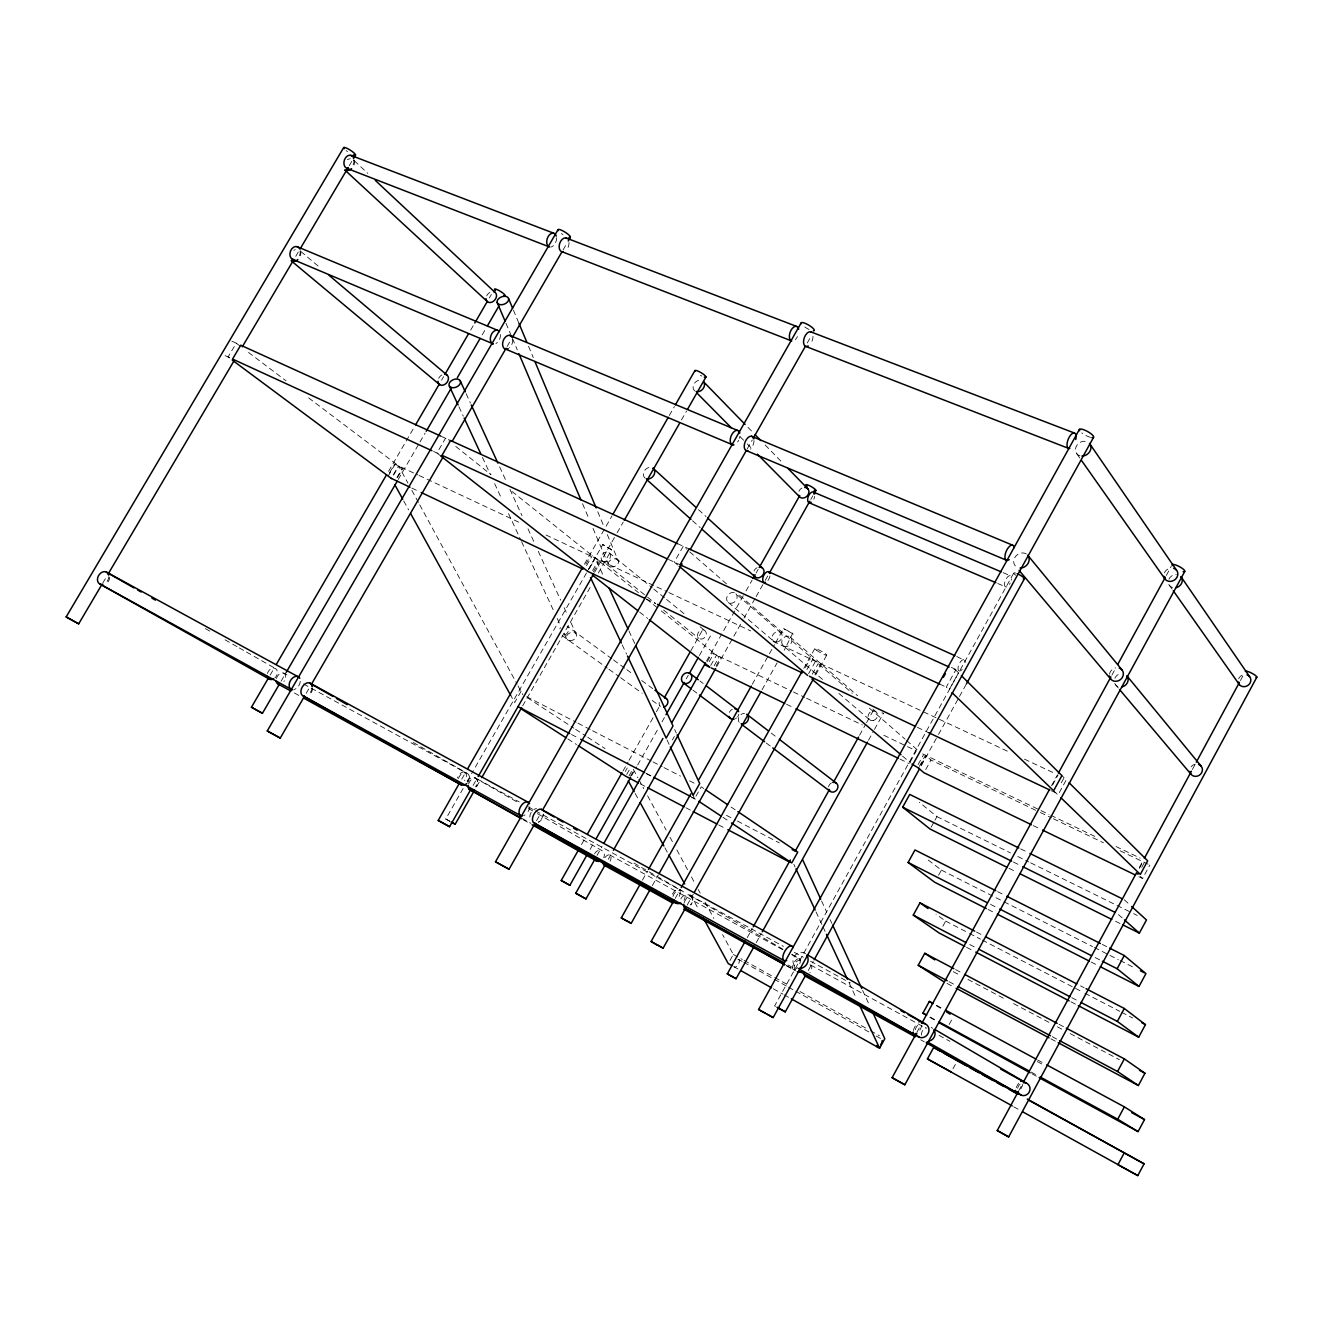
<?xml version="1.0" encoding="UTF-8"?>
<svg xmlns="http://www.w3.org/2000/svg" width="1323" height="1323" viewBox="0 0 1323 1323"><rect width="100%" height="100%" fill="white"/><g stroke="black" fill="none" stroke-linecap="round" stroke-linejoin="round"><path stroke-width="0.75" stroke-dasharray="5 3.75" d="M1018.826 1090.615L1021.753 1085.174M1139.417 867.425L1142.361 861.984M1192.37 769.44L1195.314 763.999M1240.412 680.535L1243.355 675.094M1139.368 868.384L1143.022 861.62M1141.732 867.392L1145.387 860.628M1138.871 876.702L1142.576 878.505L1149.852 865.044M952.99 1068.819L955.603 1064.006M916.856 1032.37L920.825 1025.127M1051.487 785.763L1057.424 774.881M1111.882 675.143L1115.835 667.9M1166.324 575.422L1171.268 566.343M1052.595 784.986L1058.086 774.931M1061.344 782.786L1064.089 777.742M949.17 1024.465L952.725 1017.933M942.869 926.199L945.664 921.089L936.039 914.243M931.061 827.288L933.988 821.963M934.964 820.177L936.932 816.622L919.32 802.267M938.536 875.313L941.397 870.087L927.406 859.437M775.443 1006.439L774.616 1005.943L1013.798 572.958M910.141 761.998L916.31 750.852L882.821 734.794M918.096 764.628L923.371 755.069M919.287 766.414L925.455 755.235L930.979 760.03L1038.555 811.644M920.825 765.141L926.117 755.549M808.254 970.52L813.215 961.523M921.255 765.736L937.511 736.266M938.52 734.463L958.48 698.279M959.473 696.477L966.468 683.809M925.72 769.556L930.979 760.03M756.243 942.654L761.254 933.608M868.483 740.285L873.494 731.239M874.486 729.436L883.516 713.18M955.719 670.033L958.497 672.795L949.087 689.829L946.276 687.117L955.719 670.033L950.741 667.768M729.949 960.548L733.322 954.462L722.606 934.633M747.23 937.643L752.241 928.614M859.553 735.29L865.573 724.458M866.582 722.639L873.593 710.004M805.294 667.619L810.238 658.804M806.914 669.587L812.851 658.953M808.618 673.655L815.53 661.285M812.289 674.184L818.193 663.6M814.918 674.399L820.839 663.782M687.216 905.031L693.235 894.249M815.679 674.962L826.726 655.183M642.449 880.142L647.493 871.162M752.291 684.289L768.415 655.53M769.424 653.744L774.468 644.748M775.476 642.961L783.53 628.59L792.742 633.32L784.208 650.205M652.322 885.616L658.358 874.834M762.065 689.746L777.163 662.79M675.21 898.383L680.237 889.387M803.805 668.33L814.869 648.551M597.037 855.435L602.114 846.439M706.499 661.103L745.014 592.737M746.023 590.934L752.109 580.152M756.161 572.942L758.178 569.353M707.276 661.599L712.121 653L791.65 691.119M709.178 661.748L714.04 653.115M710.716 665.452L716.537 655.117M672.398 739.954L674.333 736.498M714.188 665.701L719.017 657.101L659.4 609.407M716.09 665.849L720.952 657.233M608.282 859.305L612.334 852.111M716.636 666.775L732.843 637.984M733.852 636.181L742.964 619.991M743.973 618.188L755.119 598.393M756.128 596.59L764.231 582.203M765.24 580.4L768.283 574.992M810.801 499.416L812.835 495.827M581.475 844.587L585.527 837.409M623.001 771.011L628.061 762.031M629.07 760.245L655.398 713.577M656.406 711.791L659.449 706.399M690.838 650.767L702.993 629.219M625.233 771.541L627.234 768.001M626.672 774.501L630.542 767.654M629.004 775.906L633.022 768.762L637.901 777.775M630.343 776.419L633.237 771.276M590.124 849.383L594.176 842.205M631.6 775.791L636.661 766.827M637.669 765.025L657.911 729.122M661.963 721.945L664.989 716.57M686.24 678.864L688.258 675.276M699.387 655.53L711.542 633.998M536.526 820.74L540.611 813.562M747.197 448.96L752.291 439.98M807.245 342.988L811.313 335.81M476.644 786.557L480.745 779.379M522.668 705.821L590.157 587.395M598.343 573.041L611.639 549.723L602.841 544.431L474.395 768.779M461.727 779.181L465.812 772.02M584.435 564.193L612.036 515.821M669.306 415.505L674.416 406.541M585.857 564.177L590.587 555.892M586.569 565.649L592.257 555.66M449.903 821.368L445.752 819.036L463.133 788.508M467.234 781.331L473.369 770.565M588.437 569.535L595.069 557.909L603.139 575.34M589.611 568.096L595.3 558.108M521.014 691.383L514.647 702.546L510.695 695.352M592.621 570.577L598.343 560.539M593.399 571.949L600.03 560.324M473.072 785.482L477.156 778.304M594.639 572.264L616.088 534.641M617.113 532.838L623.232 522.089M681.461 419.953L686.571 411.006M393.378 474.792L398.554 465.845L407.931 483.127M393.609 475.023L398.835 466.06M396.95 477.504L402.142 468.557L307.3 396.883M397.611 477.438L403.052 468.044M281.104 681.147L286.281 672.233M398.223 479.455L418.961 443.751M420.003 441.965L425.179 433.051M482.184 334.868L485.293 329.51M306.159 693.384L309.251 688.026M507.122 346.494L511.273 339.333M563.069 249.931L567.203 242.771M270.14 675.061L274.308 667.9M388.582 471.319L414.546 426.651M441.551 380.181L443.635 376.608M470.641 330.138L473.75 324.78M489.345 297.973L491.412 294.401M389.425 473.006L394.601 464.075L417.919 474.99M388.201 476.065L395.494 463.53M231.79 341.152L236.255 343.17L228.085 356.995L232.203 360.054M102.814 582.996L105.956 577.655M295.757 256.315L298.899 250.99M349.222 165.772L352.365 160.447M611.639 549.723L602.329 544.53M441.849 375.021L440.592 375.897A6.053 4.597 -50.6 0 0 438.69 378.378M793.271 634.031L783.53 628.59M883.251 713.213L881.928 712.766M1003.132 572.661L1010.689 575.885M997.74 583.493L1005.298 586.734A6.086 2.745 -66.7 0 0 1006.77 586.866M1079.981 455.823L1078.262 455.062A8.203 6.962 -36.8 0 1 1077.17 444.908A8.203 6.962 -36.8 0 1 1088.101 442.229M956.761 656.522L964.781 660.508A6.086 2.778 -65.6 0 1 965.112 662.608M951.353 667.387L958.861 670.794A6.086 2.778 -65.6 0 0 962.218 669.421M440.46 435.945L450.581 440.542M677.492 543.637L689.035 548.88M1172.525 587.528L1170.971 586.817A7.243 6.367 -34.5 0 1 1168.821 584.303M225.108 355.622L232.55 359.046M433.597 451.457L442.014 455.327M668.528 559.447L680.055 564.739M939.644 684.074L946.276 687.117M1026.367 554.006L1024.647 553.212A8.186 7.078 -40.5 0 0 1014.873 557.396A8.186 7.078 -40.5 0 0 1016.461 566.922L1017.569 567.435M419.143 475.503L520.204 522.85M546.035 535.021L666.99 591.695M668.859 592.572L750.703 630.922M773.029 641.374L1009.515 752.175M1024.465 759.17L1054.348 773.178M411.85 488.088L419.325 491.627M646.319 599.104L655.613 603.486M917.401 727.352L928.597 732.661M1051.338 790.724L1055.837 792.857M793.519 692.012L804.682 697.353M806.534 698.246L862.348 724.987M922.627 753.878L1048.99 814.422M1050.859 815.315L1097.395 837.624M1116.017 846.538L1140.211 858.147M1040.407 812.537L1051.537 817.879M1053.389 818.772L1103.481 842.784M1120.168 850.805L1148 864.151M786.623 704.332L794.065 707.921M899.971 759.104L909.265 763.603M1033.263 825.618L1040.672 829.207M1117.852 686.488L1116.86 686.009A7.227 6.466 -38.5 0 1 1114.76 683.412M1020.678 848.903L1028.087 852.541M936.932 816.622L1010.441 852.888M1017.8 856.51L1028.831 861.951M1030.667 862.861L1131.76 912.721M1133.596 913.631L1137.267 915.433M1013.501 862.083L1020.876 865.738M445.735 819.003L449.787 821.17M1009.036 868.318L1016.378 871.956M1115.504 921.255L1121.011 923.983M997.608 891.636L1004.951 895.34M1102.241 944.407L1107.748 947.185M941.397 870.087L1002.206 900.864M1004.041 901.806L1092.5 946.557M1094.336 947.5L1118.299 959.622M1120.134 960.548L1134.869 968.006M990.629 904.419L997.955 908.14M1095.146 957.554L1100.637 960.349M988.099 909.48L995.458 913.234M1091.177 962.053L1098.537 965.807M526.686 696.708L576.133 722.226M577.953 723.185L590.769 729.8M592.605 730.743L651.197 760.99M653.033 761.932L662.195 766.662M664.014 767.605L680.502 776.121M689.663 780.851L696.973 784.622M976.539 932.087L982.013 934.914M1080.527 985.85L1084.165 987.735M734.265 592.721A5.788 4.812 -49.7 0 0 727.567 595.664A5.788 4.812 -49.7 0 0 728.361 602.478L729.486 603.056A5.788 4.812 -49.7 0 0 736.2 600.129A5.788 4.812 -49.7 0 0 735.39 593.316L780.487 632.46M945.664 921.089L967.659 932.483M969.478 933.443L980.475 939.132M982.311 940.091L1083.124 992.333M1084.959 993.275L1119.771 1011.334M1121.606 1012.277L1132.604 1017.982M571.536 734.513L578.846 738.317M646.517 773.525L651.991 776.369M690.408 796.363L697.105 800.2M646.12 773.542L651.594 776.403M691.747 797.289L695.402 799.191M726.443 815.348L735.571 820.095M737.391 821.037L779.379 842.9M969.759 944.523L975.233 947.367M1071.795 997.674L1079.088 1001.478M783.398 645.789L784.489 646.368A5.573 4.713 -49.5 0 0 791.865 640.679A5.573 4.713 -49.5 0 0 784.771 636.975A5.573 4.713 -49.5 0 0 783.398 645.789L823.468 680.187M966.6 947.334L973.926 951.154M1070.952 1001.825L1076.442 1004.686M602.577 561.101L603.569 561.614A5.309 4.283 -51.3 0 0 610.498 556.156A5.309 4.283 -51.3 0 0 604.065 552.782A5.309 4.283 -51.3 0 0 602.577 561.101L645.938 595.879M640.315 783.861L645.773 786.738M685.893 807.758L691.367 810.619M718.72 824.957L726.013 828.777M955.619 969.61L962.863 973.447M1059.028 1024.316L1064.469 1027.194M953.37 971.71L960.68 975.564M967.973 979.433L1006.29 999.741M1013.583 1003.611L1050.082 1022.944M1057.375 1026.813L1062.849 1029.724M1070.158 1033.594L1119.407 1059.69M949.021 981.683L956.264 985.552M1052.314 1036.736L1057.755 1039.63M947.003 983.386L954.296 987.272M1050.892 1038.836L1056.366 1041.747M936.552 1005.331L941.976 1008.258M1037.679 1060.004L1044.905 1063.907M1037.249 1061.542L1044.509 1065.478M930.152 1017.089L935.559 1020.033M1031.163 1072.077L1036.571 1075.02M1031.94 1073.78L1037.331 1076.724M276.408 678.484A6.152 4.167 -59.3 0 1 283.618 673.076L289.059 676.053M303.546 683.974L464.654 772.07A6.483 3.903 -60.2 0 0 457.46 778.007M477.52 779.115L519.228 801.92M528.29 806.881L533.731 809.858M535.55 810.85L679.592 889.717A6.863 3.506 -61 0 1 678.219 898.052M684.189 902.617A6.896 3.489 -61 0 1 691.251 895.985L783.448 946.408M794.296 952.328L803.326 957.273M810.552 961.226L850.325 982.972M609.688 854.923L782.935 949.831M791.964 954.776L799.803 959.158A6.168 2.844 -61.3 0 1 799.787 963.69M810.718 965.046L926.398 1028.418M939.049 1035.347L949.897 1041.3M294.434 693.004L299.841 695.997M521.973 818.391L530.936 823.336M787.995 964.98L795.222 968.965M786.49 965.773L793.701 969.759A6.168 2.844 -61.3 0 0 795.437 969.461M920.742 1039.812L924.347 1041.796M1013.683 1106.822L1019.405 1109.865M733.322 954.462L742.335 959.473M744.138 960.481L789.219 985.569M800.051 991.572L868.583 1029.691M870.385 1030.7L879.398 1035.711M738.482 959.357L742.054 961.358M743.84 962.35L772.45 978.276M774.236 979.268L786.738 986.23M788.525 987.223L793.899 990.216M795.685 991.208L868.963 1032.006M876.124 1035.992L881.482 1038.985M733.653 966.6L738.201 969.114M773.294 988.777L782.836 994.069M784.109 994.83L789.517 997.856M523.131 819.698L530.308 823.733M786.606 965.658L795.503 970.685M205.412 628.623L212.556 632.692M225.042 639.819L237.528 646.93M239.314 647.956L244.672 650.999M246.458 652.024L275.019 668.297M413.173 742.435L466.705 773.112A6.499 5.259 -58.5 0 1 467.929 782.422M467.184 781.595A6.466 5.226 -58.5 0 1 474.808 777.759L519.476 803.359M528.406 808.469L535.55 812.57M537.336 813.595L601.651 850.457A5.871 4.928 -59.2 0 1 603.751 857.668M633.949 863.076L681.874 890.759A6.896 5.92 -59.6 0 1 683.561 900.847M680.849 898.929A6.863 5.887 -59.6 0 1 689.134 894.976L782.885 949.153M791.733 954.263L800.58 959.373M929.92 1017.321L935.163 1020.446M931.227 1027.359L932.732 1028.269M805.575 953.751L803.937 952.775A8.302 7.343 -60.4 0 0 794.263 956.529A8.302 7.343 -60.4 0 0 795.503 966.898L797.141 967.89M689.134 894.976L690.457 895.77A6.863 5.887 -59.6 0 1 690.838 904.998M474.808 777.759L475.966 778.47A6.466 5.226 -58.5 0 1 476.048 787.02M936.271 1005.678L943.216 1009.929M567.815 738.929L576.514 744.518M527.232 697.601L573.917 728.196M575.637 729.337L586.006 736.134M587.743 737.258L605.024 748.586M464.952 772.285L465.514 772.632A6.483 3.903 -60.2 0 1 464.571 780.686M722.92 817.3L729.8 821.864M703.671 788.475L701.24 786.821L694.641 798.563L693.103 795.288M731.04 806.997L736.167 810.47M793.701 969.759L793.089 969.346A6.168 2.844 -61.3 0 1 794.081 962.631A6.168 2.844 -61.3 0 1 799.191 958.728M562.358 635.751L607.29 668.115M608.944 669.306L618.932 676.5M620.586 677.707L642.217 693.285M652.206 700.479L660.524 706.465M611.871 658.771L567.17 626.11A5.325 4.316 -53.6 0 1 568.063 631.815A5.325 4.316 -53.6 0 1 562.837 635.321M613.525 659.979L625.118 668.446M626.771 669.653L631.733 673.275M641.672 680.535L653.264 689.002M236.255 343.17L240.339 346.262M248.509 352.447L286.066 380.826M692.905 690.126L697.8 693.814M766.215 742.98L771.127 746.701M771.226 733.091L777.742 738.085M699.917 680.998L703.158 683.478M440.774 456.005L436.954 453.012L445.52 438.244L449.307 441.287M639.654 612.136L647.691 618.453M455.74 446.413L491.065 474.692M511.951 491.412L638.513 592.687M646.55 599.121L657.796 608.117M647.542 597.169L655.563 603.619M663.6 610.052L698.924 638.414M609.027 552.683L652.173 587.759M653.76 589.066L664.94 598.161M666.544 599.451L685.711 615.046M700.099 626.738L704.878 630.641M300.834 251.453L319.686 267.378M677.674 564.987L674.283 562.093L683.263 546.25L686.637 549.177M902.6 756.128L910.422 762.776M728.361 602.478L773.74 641.258M838.881 693.417L869.724 719.877M790.162 636.958L857.569 695.716M872.882 709.078L875.958 711.757M689.746 551.889L727.154 584.419M739.623 595.267L852.326 693.285M869.393 708.136L905.081 739.16M906.635 740.516L917.484 749.959M1118.431 914.623L1122.913 918.575M692.557 520.766L700.198 527.629M1124.252 899.756L1130.173 905.147M698.478 509.669L706.069 516.598M354.349 160.778L367.811 173.363M1140.327 876.339L1142.576 878.505M1053.637 790.741L1058.02 794.974L1066.255 779.892L1061.906 775.576M740.103 436.689L745.874 442.527M747.313 443.982L753.085 449.803M747.958 427.346L753.68 433.216M765.124 444.958L780.868 461.115M958.861 670.794L958.348 670.199A6.086 2.778 -65.6 0 1 959.622 663.071A6.086 2.778 -65.6 0 1 964.285 659.912M1115.62 684.867L1118.266 687.993M1005.298 586.734L1004.819 586.089A6.086 2.745 -66.7 0 1 1007.878 576.613A6.086 2.745 -66.7 0 1 1011.252 580.119M1076.872 453.872L1080.395 458.899M1169.714 585.709L1172.079 589.066M403.713 500.937L408.658 509.934M635.172 793.486L638.133 798.91M664.874 847.778L667.85 853.203M690.623 894.828L698.544 909.298M411.866 490.37L418.746 503.038M419.738 504.857L517.078 684.14M518.07 685.959L522.817 694.707M638.86 779.578L643.739 788.591M647.625 795.801L666.13 830.05M670.033 837.277L672.944 842.685M676.847 849.895L687.547 869.724M691.449 876.934L694.377 882.342M698.263 889.552L700.214 893.157M705.076 902.17L713.841 918.41M622.19 644.83L626.589 654.157M666.99 739.871L669.471 745.147M793.817 864.299L795.106 867.061M816.01 911.894L822.112 924.959M822.972 926.828L825.585 932.434M849.118 982.873L856.08 997.807M628.954 630.972L635.007 644.02M674.647 729.502L676.285 733.025M458.949 406.806L463.298 416.166M482.432 457.378L490.254 474.229M494.604 483.606L501.566 498.589M508.512 513.572L520.683 539.801M521.56 541.669L553.725 610.978M557.198 618.469L560.687 625.961M564.16 633.452L566.773 639.075M821.583 900.98L826.71 912.142M830.116 919.584L831.836 923.305M862.596 990.332L869.426 1005.215M466.126 393.692L470.426 403.085M499.647 466.903L506.511 481.903M509.95 489.411L521.99 515.689M527.993 528.836L534.872 543.852M538.312 551.36L560.654 600.162M564.094 607.67L567.534 615.178M570.957 622.686L576.117 633.949M505.981 323.259L511.621 336.555M512.431 338.456L517.276 349.851M582.55 503.699L589 518.897M593.018 528.39L608.332 564.474M513.39 310.078L518.963 323.407M528.505 346.229L533.285 357.657M597.764 511.753L603.338 525.082M607.307 534.591L618.453 561.233A5.325 3.82 -22 0 1 611.673 566.906A5.325 3.82 -22 0 1 610.068 560.439A5.325 3.82 -22 0 1 618.453 561.233M1090.532 437.384A8.12 2.15 28.8 0 1 1081.801 432.853M809.114 329.526A7.624 1.852 30.6 0 1 802.829 325.425M562.986 234.601A7.277 1.604 31.9 0 1 561.448 233.559M347.519 151.616A7.012 1.373 32.7 0 1 346.163 150.59M701.851 376.079A6.417 1.306 30.7 0 1 700.413 375.335M1015.733 575.224A6.069 1.191 28.8 0 1 1015.932 573.173M1164.438 572.809A7.277 6.4 -34.6 0 1 1170.061 568.212M1109.501 674.184A7.277 6.499 -38.6 0 1 1115.653 667.867M1168.937 579.226A7.243 6.367 -34.5 0 1 1176.345 574.496M1238.659 678.782A6.516 5.887 -31.9 0 1 1243.719 674.713M1114.892 678.252A7.227 6.466 -38.5 0 1 1120.498 673.705M1191.147 766.811A6.499 5.97 -36.1 0 1 1197.001 764.082M694.922 390.963A6.35 5.06 -46.4 0 1 694.112 383.769A6.35 5.06 -46.4 0 1 701.422 380.346M798.91 491.296A5.788 4.779 -45.8 0 1 801.953 488.088M645.177 478.198A6.367 5.11 -48.8 0 1 644.417 470.872A6.367 5.11 -48.8 0 1 651.71 467.515M754.044 570.908A5.788 4.829 -48.5 0 1 757.103 567.716M703.935 630.128A4.895 4.085 -51.2 0 1 704.597 637.62A4.895 4.085 -51.2 0 1 697.601 636.297A4.895 4.085 -51.2 0 1 702.86 629.93M559.827 628.855A5.325 4.316 -53.6 0 1 560.555 627.681M659.797 705.688A4.912 4.101 -53.7 0 1 659.218 702.331M556.553 237.727A7.194 4.647 -72.2 0 1 550.815 247.07M353.969 159.785A6.797 4.912 -74.8 0 1 351.008 167.475M500.425 334.521A7.177 4.73 -69.7 0 1 495.943 343.517M300.205 250.824A6.764 4.994 -71.7 0 1 297.262 258.498M797.455 336.555A7.673 4.234 -70.2 0 1 795.321 339.548M568.989 242.506A7.227 4.63 -72.1 0 1 566.906 249.402M739.871 436.507A7.657 4.316 -68.2 0 1 739.408 438.393M738.647 440.245A7.657 4.316 -68.2 0 1 737.655 441.915M512.712 339.664A7.194 4.713 -69.7 0 1 509.487 347.784M813.017 336.373A7.706 4.217 -70.1 0 1 810.619 343.666M754.011 440.542A7.673 4.283 -68.2 0 1 750.472 449.175M1010.193 583.063A6.086 2.745 -66.7 0 1 1009.432 584.402M814.703 496.406A5.788 3.076 -67.4 0 1 813.761 499.218M769.969 575.918A5.788 3.093 -66 0 1 767.406 581.078M915.384 1029.691A7.343 6.714 -62.1 0 1 919.849 1023.886M921.503 1035.132A7.31 6.681 -62.2 0 1 926.017 1027.491M1017.668 1088.382A6.565 6.152 -64.6 0 1 1021.637 1083.19M594.606 853.881A5.871 4.928 -59.2 0 1 601.651 850.457M109.743 577.275A6.797 4.928 -57.4 0 1 106.7 583.327M267.395 673.523A6.152 4.697 -57.9 0 1 275.564 668.578A6.152 4.697 -57.9 0 1 274.771 678.071M300.288 681.362A7.243 4.879 -59.4 0 1 294.219 689.515M108.817 576.696A6.83 5.16 -58 0 1 104.385 583.724M529.812 806.815A7.74 4.465 -60.5 0 1 527.629 812.206M524.999 814.885A7.74 4.465 -60.5 0 1 523.577 815.663M312.046 687.795A7.277 4.862 -59.5 0 1 308.821 694.261M543.24 814.158A7.773 4.432 -60.6 0 1 538.411 822.261A7.723 6.367 -58.7 0 0 543.373 814.29M797.438 967.775A6.168 2.844 -61.3 0 1 796.429 968.767M604.843 857.767A5.871 3.175 -60.7 0 1 610.052 855.105A5.871 3.175 -60.7 0 1 610.085 861.24M283.618 673.076A6.152 4.167 -59.3 0 1 283.949 681.477M672.415 894.15A6.863 3.506 -61 0 1 678.831 889.188M468.524 784.076A6.499 3.886 -60.3 0 1 475.685 778.106A6.499 3.886 -60.3 0 1 475.602 786.738M921.701 1025.557A7.31 2.993 -61.6 0 1 917.319 1033.296M913.416 1030.551A7.31 2.993 -61.6 0 1 916.674 1024.002M691.251 895.985A6.896 3.489 -61 0 1 690.623 904.866M529.845 817.068A7.723 6.367 -58.7 0 1 536.476 808.436M672.977 896.448A6.896 5.92 -59.6 0 1 681.874 890.776M795.09 969.875A6.202 5.49 -60.7 0 1 800.944 960.035M312.641 688.158A7.243 5.573 -57.9 0 1 309.483 694.658M458.502 778.569A6.499 5.259 -58.5 0 1 466.721 773.112M737.887 959.324A4.349 2.084 -60.8 0 1 738.565 963.872A4.349 2.084 -60.8 0 1 734.166 966.815M739.16 722.275A5.59 4.746 -52.6 0 1 739.243 716.454A5.59 4.746 -52.6 0 1 744.485 713.461M828.562 786.887A5.143 4.482 -52.7 0 1 831.687 782.819M353.737 160.248A6.665 4.763 -49 0 1 352.745 167.343M347.403 159.686A6.665 4.763 -49 0 1 350.33 158.743M486.699 295.806A6.036 4.564 -48.7 0 1 489.857 292.449M300.123 251.023A6.681 4.812 -50.7 0 1 299.081 258.25M293.855 250.328A6.681 4.812 -50.7 0 1 295.31 249.683M738.78 714.304A5.573 4.73 -52.7 0 1 737.589 716.901M736.58 717.942A5.573 4.73 -52.7 0 1 735.39 718.72M729.353 712.386A5.573 4.73 -52.7 0 1 732.297 709.326M1022.778 1084.38A6.532 2.381 -61.9 0 1 1019.884 1090.202M1016.279 1087.622A6.532 2.381 -61.9 0 1 1018.727 1083.256M809.924 965.013A6.185 2.811 -61.3 0 1 809.874 972.852M816.341 650.073A6.797 0.86 29.3 0 0 826.428 655.282A6.797 0.86 29.3 0 0 819.615 650.255A6.797 0.86 29.3 0 0 816.341 650.073M873.18 720.555A5.127 4.465 -49.2 0 0 876.769 712.568A5.127 4.465 -49.2 0 0 868.566 714.304A5.127 4.465 -49.2 0 0 873.18 720.555M777.411 641.953A5.557 4.697 -49.6 0 0 781.364 633.337A5.557 4.697 -49.6 0 0 772.582 635.321A5.557 4.697 -49.6 0 0 777.411 641.953M569.667 640.663A5.358 3.903 -23.7 0 0 576.514 634.875A5.358 3.903 -23.7 0 0 568.146 633.998A5.358 3.903 -23.7 0 0 569.667 640.663"/><path stroke-width="1.5" d="M1124.385 1152.614L1117.918 1164.703L1137.797 1175.601L1144.081 1163.827L1027.243 1099.033M1039.134 1077.699L1138.078 1131.612L1144.511 1119.572L1124.352 1106.855L1046.708 1064.883M1124.335 1058.88L1144.957 1073.234L1138.375 1085.522L1117.555 1071.514L1124.335 1058.88L1066.272 1028.153M1078.278 1005.645L1138.69 1037.199L1145.437 1024.63L1124.302 1008.49L1086.001 988.678M1138.078 1131.612L1117.737 1119.208L1124.352 1106.855M1124.269 955.52L1145.933 973.596L1139.02 986.445L1117.141 968.75L1124.269 955.52L1109.584 948.111M1122.847 924.909L1139.368 933.112L1146.462 919.965L1131.645 906.487M1138.69 1037.199L1117.356 1021.406L1124.302 1008.49M1256.85 677.144L1008.672 1136.92L997.244 1130.537L1017.834 1092.418M1023.721 1081.536L1136.474 872.866M1144.329 858.362L1191.395 771.259M1196.29 762.197L1239.436 682.354M1184.713 571.553L904.833 1084.777L892.115 1077.699L915.88 1034.189M921.817 1023.307L1049.519 789.384M1058.417 773.062L1110.89 676.963M1117.819 664.278L1165.331 577.225M1012.227 1105.879L927.423 1058.913L933.691 1047.436L1018.247 1094.071M943.365 981.434L918.212 965.261L924.777 953.288L953.8 968.651M791.319 998.865L879.597 1048.246L884.806 1038.72L871.989 1010.805M922.925 1013.153L926.53 1015.121L922.925 1013.153L929.325 1001.428L932.947 1003.38M986.263 908.537L934.716 882.259L908.107 862.464L914.987 849.961L995.772 890.71M964.765 946.375L939.132 932.996L913.283 915.086L919.998 902.848L974.72 931.144M1079.419 429.38L758.608 1009.515L762.445 1011.781L773.161 1017.569L1093.559 437.351M777.494 1007.613L785.283 1011.863L805.277 975.911M814.207 959.721L919.485 768.928M966.468 683.809L1024.366 578.879M1007.183 867.392L930.086 829.058L902.666 807.212L909.728 794.428L1018.842 847.993M731.751 976.391L727.17 973.778L736.068 978.722L754.242 946.259M762.246 931.805L867.475 742.087M943.431 677.244L945.317 673.837M727.336 973.893L745.213 941.265M753.234 926.811L790.344 859.967M795.371 850.921L829.471 789.5M833.473 782.273L858.544 737.093M674.201 900.169L651.098 941.513L663.121 948.178L685.198 908.636M694.244 892.446L813.678 678.55M626.06 920.593L621.297 917.881L639.422 885.534M648.502 869.36L690.821 793.899M698.891 779.512L751.282 686.075M621.297 917.881L631.17 923.355L650.304 889.205M659.367 873.031L761.056 691.532M681.229 887.601L801.804 671.919M605.256 864.696L586.006 898.896L580.599 895.969L575.753 893.207L595.019 859.024M604.131 842.834L662.922 738.482M672.034 722.292L705.49 662.906M753.118 578.349L755.135 574.744M759.204 567.55L799.737 495.579M613.359 850.309L715.627 668.562M769.291 573.206L809.792 501.219M813.843 494.025L815.861 490.42M587.081 854.774L569.882 885.285L565.285 882.788L561.233 880.49L578.449 849.978M587.561 833.821L621.975 772.797M664.51 697.419L689.829 652.553M596.193 838.617L630.591 777.593M665.998 714.767L684.223 682.453M689.283 673.49L698.379 657.333M534.492 824.345L509.057 869.244L495.513 861.786L801.126 322.961M542.645 809.974L682.056 563.912M690.209 549.541L746.172 450.763M753.3 438.194L805.211 346.593M451.143 822.063L455.178 824.229L474.61 790.145M481.77 777.577L521.642 707.607M471.038 789.054L449.588 826.693L443.205 823.253L438.227 820.425L459.676 782.769M467.862 768.431L582.385 567.782M613.062 514.035L668.28 417.291M675.441 404.755L694.856 370.721M478.182 776.518L593.614 574.05M624.258 520.303L679.427 423.542M687.596 409.204L705.986 376.956M268.073 678.633L251.453 707.226L255.802 709.69L262.45 713.279L279.037 684.719M286.281 672.233L397.198 481.241M426.221 431.265L451.093 388.416M457.311 377.716L480.117 338.44M487.36 325.938L498.771 306.308M304.075 696.973L280.261 738.085L267.263 730.957L558.091 229.574M311.335 684.454L442.891 457.361M452.218 441.254L506.081 348.28M512.299 337.547L562.027 251.717L791.716 340.954A7.673 4.234 -70.2 0 1 790.724 340.441L789.98 339.465A7.673 4.234 -70.2 0 1 792.279 328.402A7.673 4.234 -70.2 0 1 798.695 329.262M568.245 240.984L570.312 237.412M276.375 664.328L386.498 474.891M415.587 424.865L439.484 383.753M445.702 373.036L468.557 333.71M474.792 322.994L487.261 301.545M101.755 584.766L78.685 623.828L66.15 616.931L343.666 147.597M108.056 574.116L233.89 361.063M242.274 346.858L293.656 259.87M299.941 249.204L348.181 167.541M353.423 158.661L355.523 155.122M892.115 1077.699L904.882 1084.777M267.263 730.957L280.261 738.085M758.608 1009.515L765.653 1013.236M785.283 1011.863L777.13 1007.25M350.793 155.337L553.725 233.212M566.161 237.991L796.496 326.368M810.685 331.825L1074.342 433.001M347.139 168.451L547.672 246.26M805.872 346.444L1068.802 448.464M251.453 707.226L262.45 713.279M296.881 246.574L497.431 330.237M509.735 335.381L737.473 430.388M751.497 436.243L1012.36 545.076M292.085 259.11L493.347 343.947A7.177 4.73 -69.7 0 1 492.206 343.467L491.296 342.558A7.177 4.73 -69.7 0 1 491.858 333.578A7.177 4.73 -69.7 0 1 498.556 330.733L499.482 331.66M504.493 348.644L732.76 444.875M745.725 450.333L1006.886 560.423M813.81 492.222L1001.23 571.867M736.068 978.722L731.602 976.176M808.684 502.542L995.855 582.682M66.15 616.931L78.685 623.828M768.994 571.867L954.892 655.679M440.46 435.945L240.72 345.204L232.55 359.046L431.91 450.68M677.492 543.637L450.581 440.542L442.014 455.327L666.66 558.587M949.087 667.007L689.035 548.88L680.055 564.739L939.644 684.074M495.464 861.72L509.057 869.244M575.753 893.207L586.006 898.896M391.294 478.364L409.981 487.211M421.194 492.503L583.03 569.155M587.743 571.387L644.466 598.228M657.465 604.379L802.333 672.927M809.395 676.268L915.533 726.476M928.597 732.661L1049.834 790.029M291.854 261.061L292.251 261.259A6.681 4.812 -50.7 0 0 297.89 259.523M705.341 665.039L709.74 667.172L649.312 619.726M711.212 667.883L784.771 703.423M795.917 708.814L898.119 758.211M919.072 768.332L911.977 764.099M1136.622 873.461L1138.078 874.172M1031.411 824.725L923.967 772.748L918.41 768.018M1042.524 830.1L1135.167 874.916M438.211 820.392L449.588 826.693M561.233 880.49L569.882 885.285M997.244 1130.537L1008.672 1136.92M1029.939 853.451L1122.4 898.846M902.666 807.212L1011.648 861.174M1022.729 866.664L1115.074 912.374M1020.05 873.792L1111.833 919.419M1006.786 896.266L1100.405 943.481M1140.409 970.801L1144.097 972.67M908.107 862.464L986.958 902.551M999.791 909.083L1091.475 955.686M1102.472 961.292L1117.141 968.75M997.294 914.176L1089.325 961.11M1100.372 966.749L1139.02 986.445M985.668 936.816L1076.872 983.965M1141.766 1022.729L1145.437 1024.63M517.756 706.532L569.7 733.554M580.681 739.259L644.681 772.566M653.827 777.329L690.408 796.363M792.146 849.548L795.801 851.433M913.283 915.086L966.121 942.621M978.871 949.269L1069.976 996.732M1080.908 1002.421L1117.356 1021.406M975.762 952.113L1069.116 1000.866M638.48 782.918L625.713 776.221L578.25 745.643M647.609 787.681L684.074 806.798M693.186 811.578L716.884 823.997M727.832 829.719L789.831 862.216M964.682 974.406L1057.209 1023.357M1139.483 1070.324L1144.957 1073.234M918.212 965.261L947.218 980.723M958.084 986.511L1050.495 1035.777M1059.558 1040.606L1117.555 1071.514M956.116 988.248L1049.073 1037.86M1058.185 1042.722L1138.375 1085.522M945.581 1010.21L1035.876 1059.028M1131.777 1112.693L1144.511 1119.572M939.165 1021.984L1029.36 1071.101M1040.176 1076.988L1117.737 1119.208M1030.137 1072.804L938.652 1022.53M106.187 571.933L299.031 677.244A7.243 4.879 -59.4 0 1 299.808 678.335M309.731 682.982L528.869 802.631A7.74 4.465 -60.5 0 1 529.531 803.706M541.355 809.329L792.593 946.507A8.318 3.853 -61.3 0 1 793.105 947.566M900.93 1010.64L904.552 1012.624M908.157 1014.609L921.453 1021.984M683.115 682.734L684.223 683.346A5.805 4.845 -52.6 0 0 691.863 677.442A5.805 4.845 -52.6 0 0 684.669 673.506A5.805 4.845 -52.6 0 0 683.115 682.734L691.268 688.886M1000.519 1069.017L1022.712 1081.271M100.101 584.121L291.507 689.481A7.243 4.879 -59.4 0 0 292.796 689.73M303.265 695.948L521.014 815.811A7.74 4.465 -60.5 0 0 522.221 815.977M534.442 823.204L784.374 960.779A8.318 3.853 -61.3 0 0 786.722 960.399M278.161 684.041L290.812 691.019M303.463 697.982L458.899 783.629A6.483 3.903 -60.2 0 0 459.941 783.795M469.93 789.715L520.171 817.399M534.525 825.32L672.729 901.459A6.863 3.506 -61 0 0 673.705 901.558M685.149 908.306L784.39 962.995M798.827 970.95L914.309 1034.586A7.31 2.993 -61.6 0 0 916.211 1034.139M927.423 1058.913L951.254 1072.01M604.479 865.407L672.96 903.179M683.776 909.133L784.688 964.781M805.211 976.109L915.318 1036.819M926.15 1042.805L1016.411 1092.566A6.532 2.381 -61.9 0 0 1017.966 1092.103M966.319 1065.759L943.828 1053.158M969.908 1067.744L978.888 1072.705M982.476 1074.673L993.242 1080.626M996.831 1082.611L1004.025 1086.563M1009.399 1089.54L1016.593 1093.493M1029.162 1100.438L1144.081 1163.827M1022.679 1111.8L1137.797 1175.601M626.407 920.626L631.17 923.355M657.233 944.787L663.121 948.178M656.985 944.887L651.263 941.629M731.851 965.592L728.262 963.591L703.505 918.344M740.863 970.635L771.491 987.768M102.962 585.775L269.627 679.294M452.218 822.526L455.178 824.229M303.38 696.08L461.148 784.837M468.871 789.153L521.328 818.689M532.094 824.742L596.706 861.091M767.538 1014.294L773.161 1017.569M933.691 1047.436L940.438 1051.256M535.12 823.667L676.136 903.295M685.215 908.421L784.82 964.665M798.943 968.899L919.171 1037.215M927.142 1041.73L1021.191 1095.163M107.262 572.677L134.02 587.941M137.592 589.975L141.164 592.009M151.88 598.112L155.436 600.146M311.484 684.14L332.883 696.411M336.455 698.461L347.155 704.597M543.422 810.751L554.072 816.919M557.628 818.97L562.953 822.046M573.603 828.198L577.142 830.249M807.493 954.859L925.075 1023.754M934.749 1029.426L1026.4 1083.124M929.325 1001.428L932.798 1003.545M946.673 1012.045L950.146 1014.179M107.643 572.925L108.354 573.355A6.797 4.928 -57.4 0 1 109.164 574.397M291.507 689.481L290.432 688.803A7.243 4.879 -59.4 0 1 290.613 680.369A7.243 4.879 -59.4 0 1 297.956 676.549M520.898 708.715L566.079 737.804M458.899 783.629L458.039 783.084A6.483 3.903 -60.2 0 1 457.13 780.967M521.014 815.811L520.038 815.166A7.74 4.465 -60.5 0 1 520.716 806.435A7.74 4.465 -60.5 0 1 527.894 801.986M924.777 953.288L934.749 959.886M698.825 801.341L721.2 816.159M731.52 823.005L791.749 862.927L797.736 852.128L737.887 811.627M672.729 901.459L671.952 900.946A6.863 3.506 -61 0 1 671.241 898.846M705.391 789.633L727.617 804.682M784.374 960.779L783.53 960.217A8.318 3.853 -61.3 0 1 784.853 951.154A8.318 3.853 -61.3 0 1 791.749 945.928M914.309 1034.586L913.68 1034.139A7.31 2.993 -61.6 0 1 913.201 1032.056M919.998 902.848L928.018 908.554M1016.411 1092.566L1015.899 1092.203A6.532 2.381 -61.9 0 1 1015.584 1090.4M654.918 690.209L666.511 698.676M232.203 360.054L391.558 478.562M699.437 695.038L730.445 718.439M741.657 724.409L764.578 741.756M772.764 747.942L830.083 791.303M767.985 730.577L746.817 714.304A5.59 4.746 -52.6 0 1 747.611 721.035A5.59 4.746 -52.6 0 1 741.112 723.764M779.363 739.342L836.334 783.15M690.176 673.523L698.296 679.757M706.399 685.976L737.225 709.608M440.774 456.005L587.495 571.189M592.324 574.976L638.05 610.879M291.11 260.714L439.534 384.563M329.096 275.349L446.909 374.971M679.245 566.31L807.625 675.425M811.875 679.03L901.029 754.805M1124.418 919.898L1139.368 933.112M646.715 479.571L691.019 519.393M701.719 529.002L755.218 577.043M695.451 506.907L652.934 468.11A6.367 5.11 -48.8 0 1 653.694 475.453A6.367 5.11 -48.8 0 1 646.385 478.794M707.59 517.988L762.263 567.865M487.608 301.859L344.741 169.923L345.898 170.452A6.665 4.763 -49 0 0 351.571 168.616M375.285 180.375L494.951 292.3M952.031 692.673L1053.637 790.741L1061.906 775.576L961.408 675.689M1060.963 797.802L1140.327 874.42L1147.669 860.826L1069.149 782.786M696.857 392.964L731.454 427.941M757.401 454.186L799.224 496.439M745.097 424.402L703.604 381.818A6.35 5.06 -46.4 0 1 703.009 388.797A6.35 5.06 -46.4 0 1 696.146 391.525M755.119 434.688L760.841 440.559M788.028 468.458L808.055 489.014M1019.09 570.395L1110.741 679.096M1119.589 689.564L1191.014 774.269M1122.036 669.934L1027.739 555.247A8.186 7.078 -40.5 0 1 1027.971 563.548A8.186 7.078 -40.5 0 1 1020.099 568.03M1201.168 766.149L1126.832 675.755A7.227 6.466 -38.5 0 1 1121.954 686.935M1081.586 460.569L1165.216 579.325M1173.253 590.736L1239.419 684.702M1176.494 570.13L1089.49 443.42A8.203 6.962 -36.8 0 1 1089.805 451.523A8.203 6.962 -36.8 0 1 1081.933 456.088M1249.557 676.549L1180.926 576.58A7.243 6.367 -34.5 0 1 1181.704 583.063A7.243 6.367 -34.5 0 1 1176.097 587.627M394.8 484.731L402.721 499.135M410.643 513.539L510.695 695.352M628.227 780.818L634.18 791.683M640.117 802.532L663.881 845.959M668.843 855.005L684.686 883.962M590.538 577.638L621.314 642.961M627.466 656.026L666.164 738.118L673.01 725.963L635.867 645.872M670.348 746.999L693.103 795.288L699.702 783.514L677.144 734.91M795.966 868.93L815.133 910.026M826.462 934.303L847.365 979.136M859.57 1005.282L879.597 1048.246M609.076 588.14L628.094 629.12M449.39 386.2L458.089 404.937M464.175 418.051L480.696 453.64M802.78 860.016L820.723 899.111M832.68 925.174L861.736 988.463M460.123 380.561L465.266 391.823M471.286 404.954L497.928 463.149M497.117 302.372L505.188 321.357M518.881 353.654L580.929 499.896M508.611 298.667L512.596 308.176M518.963 323.407L526.918 342.425M534.889 361.46L596.16 507.949M1079.7 430.769A8.12 2.15 28.8 0 1 1082.975 429.495A8.12 2.15 28.8 0 1 1092.07 434.622A8.12 2.15 28.8 0 1 1091.922 437.665M1245.323 671.472A6.466 1.323 27.5 0 1 1252.6 673.622A6.466 1.323 27.5 0 1 1256.056 677.508M1172.376 565.566A7.194 1.67 27.9 0 1 1175.601 564.954A7.194 1.67 27.9 0 1 1183.622 569.452A7.194 1.67 27.9 0 1 1183.142 571.619M801.275 323.606A7.624 1.852 30.6 0 1 808.965 325.26A7.624 1.852 30.6 0 1 813.298 330.882M558.306 230.649A7.277 1.604 31.9 0 1 561.2 230.103A7.277 1.604 31.9 0 1 569.072 235.147A7.277 1.604 31.9 0 1 568.873 237.445M344.195 148.738A7.012 1.373 32.7 0 1 346.659 148.159A7.012 1.373 32.7 0 1 354.498 153.418A7.012 1.373 32.7 0 1 353.373 154.907M495.447 290.564A6.185 1.141 31.6 0 1 496.323 289.29A6.185 1.141 31.6 0 1 503.484 293.541A6.185 1.141 31.6 0 1 503.848 295.558M695.055 371.201A6.417 1.306 30.7 0 1 698.081 371.151A6.417 1.306 30.7 0 1 704.977 375.534A6.417 1.306 30.7 0 1 704.332 377.088M807.096 486.368A5.772 1.075 29.8 0 1 807.477 484.846A5.772 1.075 29.8 0 1 814.588 488.832A5.772 1.075 29.8 0 1 814.191 490.353M1017.155 573.653A6.069 1.191 28.8 0 1 1023.407 577.374A6.069 1.191 28.8 0 1 1023.241 578.928M1173.65 568.311A7.277 6.4 -34.6 0 1 1177.668 575.505A7.277 6.4 -34.6 0 1 1170.425 581.409A7.277 6.4 -34.6 0 1 1163.893 576.266M1119.225 668.032A7.277 6.499 -38.6 0 1 1123.177 675.425A7.277 6.499 -38.6 0 1 1115.917 681.312A7.277 6.499 -38.6 0 1 1109.451 675.954M1246.961 674.846A6.516 5.887 -31.9 0 1 1250.682 681.444A6.516 5.887 -31.9 0 1 1244.166 686.687A6.516 5.887 -31.9 0 1 1238.196 681.907M1198.588 764.38A6.499 5.97 -36.1 0 1 1202.243 771.144A6.499 5.97 -36.1 0 1 1195.727 776.369A6.499 5.97 -36.1 0 1 1189.824 771.425M804.698 487.41A5.788 4.779 -45.8 0 1 808.932 491.875A5.788 4.779 -45.8 0 1 804.417 497.762A5.788 4.779 -45.8 0 1 798.612 495.331M759.832 567.071A5.788 4.829 -48.5 0 1 764.016 571.668A5.788 4.829 -48.5 0 1 759.485 577.572A5.788 4.829 -48.5 0 1 753.73 575.009M664.493 697.932A4.912 4.101 -53.7 0 1 663.683 707.127M556.272 236.106A7.194 4.647 -72.2 0 0 549.343 234.932A7.194 4.647 -72.2 0 0 547.606 245.466L548.483 246.442A7.194 4.647 -72.2 0 0 549.574 247.004M348.429 168.567A6.797 4.912 -74.8 0 1 344.509 159.703A6.797 4.912 -74.8 0 1 352.91 156.891M294.616 259.688A6.764 4.994 -71.7 0 1 290.481 251.138A6.764 4.994 -71.7 0 1 299.081 248.029M563.218 251.883A7.227 4.63 -72.1 0 1 559.596 243.68A7.227 4.63 -72.1 0 1 567.253 238.537M739.805 433.068A7.657 4.316 -68.2 0 0 739.292 431.745L738.499 430.835A7.657 4.316 -68.2 0 0 732.032 434.159A7.657 4.316 -68.2 0 0 730.924 443.536L731.718 444.429A7.657 4.316 -68.2 0 0 733.951 444.826M508.214 348.677A7.194 4.713 -69.7 0 1 502.79 345.931A7.194 4.713 -69.7 0 1 505.436 337.084A7.194 4.713 -69.7 0 1 511.769 336.786M1075.764 439.517A8.236 3.655 -68.5 0 0 1071.564 434.109A8.236 3.655 -68.5 0 0 1067.363 447.042L1067.959 448.001A8.236 3.655 -68.5 0 0 1069.827 448.398M808.237 345.964A7.706 4.217 -70.1 0 1 803.888 339.052A7.706 4.217 -70.1 0 1 811.661 332.338M1014.228 547.672A8.203 3.721 -67 0 0 1013.881 546.349L1013.253 545.456A8.203 3.721 -67 0 0 1007.15 549.376A8.203 3.721 -67 0 0 1005.348 559.166L1005.993 560.059A8.203 3.721 -67 0 0 1009.151 559.629M747.942 450.713A7.673 4.283 -68.2 0 1 744.237 445.901A7.673 4.283 -68.2 0 1 748.603 437.119A7.673 4.283 -68.2 0 1 753.829 438.905M811.214 502.327A5.788 3.076 -67.4 0 1 807.642 500.144A5.788 3.076 -67.4 0 1 810.652 492.9A5.788 3.076 -67.4 0 1 814.736 493.843M765.504 582.368A5.788 3.093 -66 0 1 762.726 579.077A5.788 3.093 -66 0 1 766.05 572.429A5.788 3.093 -66 0 1 769.953 573.405M806.865 955.189A8.302 7.343 -60.4 0 1 806.832 964.136A8.302 7.343 -60.4 0 1 799.009 968.37M921.585 1023.357A7.343 6.714 -62.1 0 1 928.895 1028.765A7.343 6.714 -62.1 0 1 923.834 1037.315A7.343 6.714 -62.1 0 1 915.665 1033.379M933.922 1029.559A7.31 6.681 -62.2 0 1 928.829 1041.135M1023.225 1082.727A6.565 6.152 -64.6 0 1 1029.922 1087.671A6.565 6.152 -64.6 0 1 1025.441 1095.312A6.565 6.152 -64.6 0 1 1017.966 1091.707M469.285 789.418A6.466 5.226 -58.5 0 0 472.096 789.633A6.499 3.886 -60.3 0 1 468.193 785.614M600.675 860.876A5.871 4.928 -59.2 0 1 594.209 858.197M273.514 678.931A6.152 4.697 -57.9 0 1 267.312 676.45M102.913 584.286A6.83 5.16 -58 0 1 97.455 579.904A6.83 5.16 -58 0 1 102.384 572.082A6.83 5.16 -58 0 1 108.684 575.125M304.555 696.196A7.277 4.862 -59.5 0 1 300.983 690.573A7.277 4.862 -59.5 0 1 306.523 683.115A7.277 4.862 -59.5 0 1 311.996 686.157M535.633 823.369A7.773 4.432 -60.6 0 1 533.682 814.703A7.773 4.432 -60.6 0 1 542.314 809.974M606.331 865.242A5.871 3.175 -60.7 0 1 603.156 861.852M279.269 684.256A6.152 4.167 -59.3 0 1 276.193 681.345M918.923 1021.935A7.31 2.993 -61.6 0 1 920.808 1021.521M686.108 908.388A6.896 3.489 -61 0 1 683.776 904.221M680.849 903.063A6.896 5.92 -59.6 0 1 673.109 899.838M801.606 971.545A6.202 5.49 -60.7 0 1 797.273 971.694M311.881 685.033A7.243 5.573 -57.9 0 1 312.46 686.488M466.771 783.629A6.499 5.259 -58.5 0 1 459.081 783.051M882.193 1040.523A4.498 1.885 -61.2 0 1 881.78 1042.458M881.333 1043.516A4.498 1.885 -61.2 0 1 880.754 1044.542M878.025 1047.006A4.498 1.885 -61.2 0 1 877.48 1047.022L877.066 1046.741A4.498 1.885 -61.2 0 1 876.752 1045.468M832.895 782.406A5.143 4.482 -52.7 0 1 837.889 785.862A5.143 4.482 -52.7 0 1 834.333 791.799A5.143 4.482 -52.7 0 1 828.727 789.384M493.859 291.804A6.036 4.564 -48.7 0 1 496.241 297.427A6.036 4.564 -48.7 0 1 490.42 302.504A6.036 4.564 -48.7 0 1 486.021 298.618M444.561 374.26A6.053 4.597 -50.6 0 1 448.381 379.238A6.053 4.597 -50.6 0 1 442.792 385.191A6.053 4.597 -50.6 0 1 437.996 381.239M734.893 708.764A5.573 4.73 -52.7 0 1 738.647 711.625M734.083 719.183A5.573 4.73 -52.7 0 1 729.039 716.404M1020.645 1081.354A6.532 2.381 -61.9 0 1 1022.199 1080.908M806.947 975.795A6.185 2.811 -61.3 0 1 804.235 972.587M499.416 304.538L498.324 304.042A6.053 3.903 -21.5 0 1 501.5 296.865A6.053 3.903 -21.5 0 1 508.561 300.106A6.053 3.903 -21.5 0 1 499.416 304.538M451.242 387.507L450.167 386.978A6.086 4.019 -22.9 0 1 453.458 379.585A6.086 4.019 -22.9 0 1 460.454 383.009A6.086 4.019 -22.9 0 1 451.242 387.507"/></g></svg>
